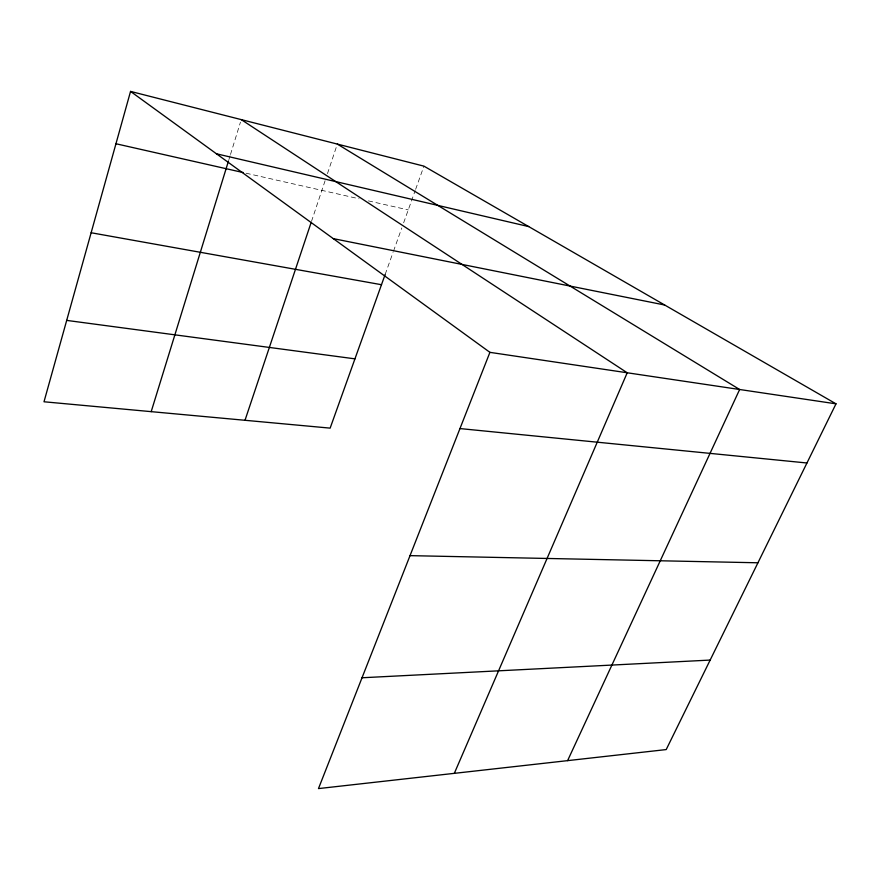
<?xml version="1.0" encoding="UTF-8"?>
<svg xmlns="http://www.w3.org/2000/svg" width="880" height="880" viewBox="0 0 880 880"><rect width="100%" height="100%" fill="white"/><g stroke="black" fill="none" stroke-linecap="round" stroke-linejoin="round"><path stroke-width="0.66" stroke-dasharray="4.4 3.3" d="M228.899 159.643L230.098 155.771M230.494 154.484L240.449 122.188M311.487 221.419L325.314 180.081M327.459 173.646L337.337 144.089M385.176 274.395L393.03 252.472M393.492 251.174L401.797 227.964M403.645 222.805L415.173 190.608M415.635 189.321L423.929 166.144M246.059 173.206L359.084 198.781M368.39 200.882L408.265 209.913"/><path stroke-width="1.32" d="M130.548 91.41L489.918 352.352L318.472 788.59L666.204 749.573L836 403.832L423.929 166.144L130.548 91.41L44 401.775L330.143 428.131L385.176 274.395M151.195 411.653L228.503 160.941M245.003 420.288L311.058 222.717M454.322 773.344L627.209 372.779L241.252 119.614M567.6 760.639L739.64 389.499L337.337 144.089M362.021 677.765L710.16 660.077M410.025 555.643L757.944 562.782M459.965 428.571L806.949 462.99M66.693 320.397L354.948 358.853M489.918 352.352L836 403.832M91.135 232.749L381.491 284.713M333.322 238.645L664.675 305.008M115.951 143.748L243.408 172.601M216.447 153.791L528.682 226.578"/></g></svg>
